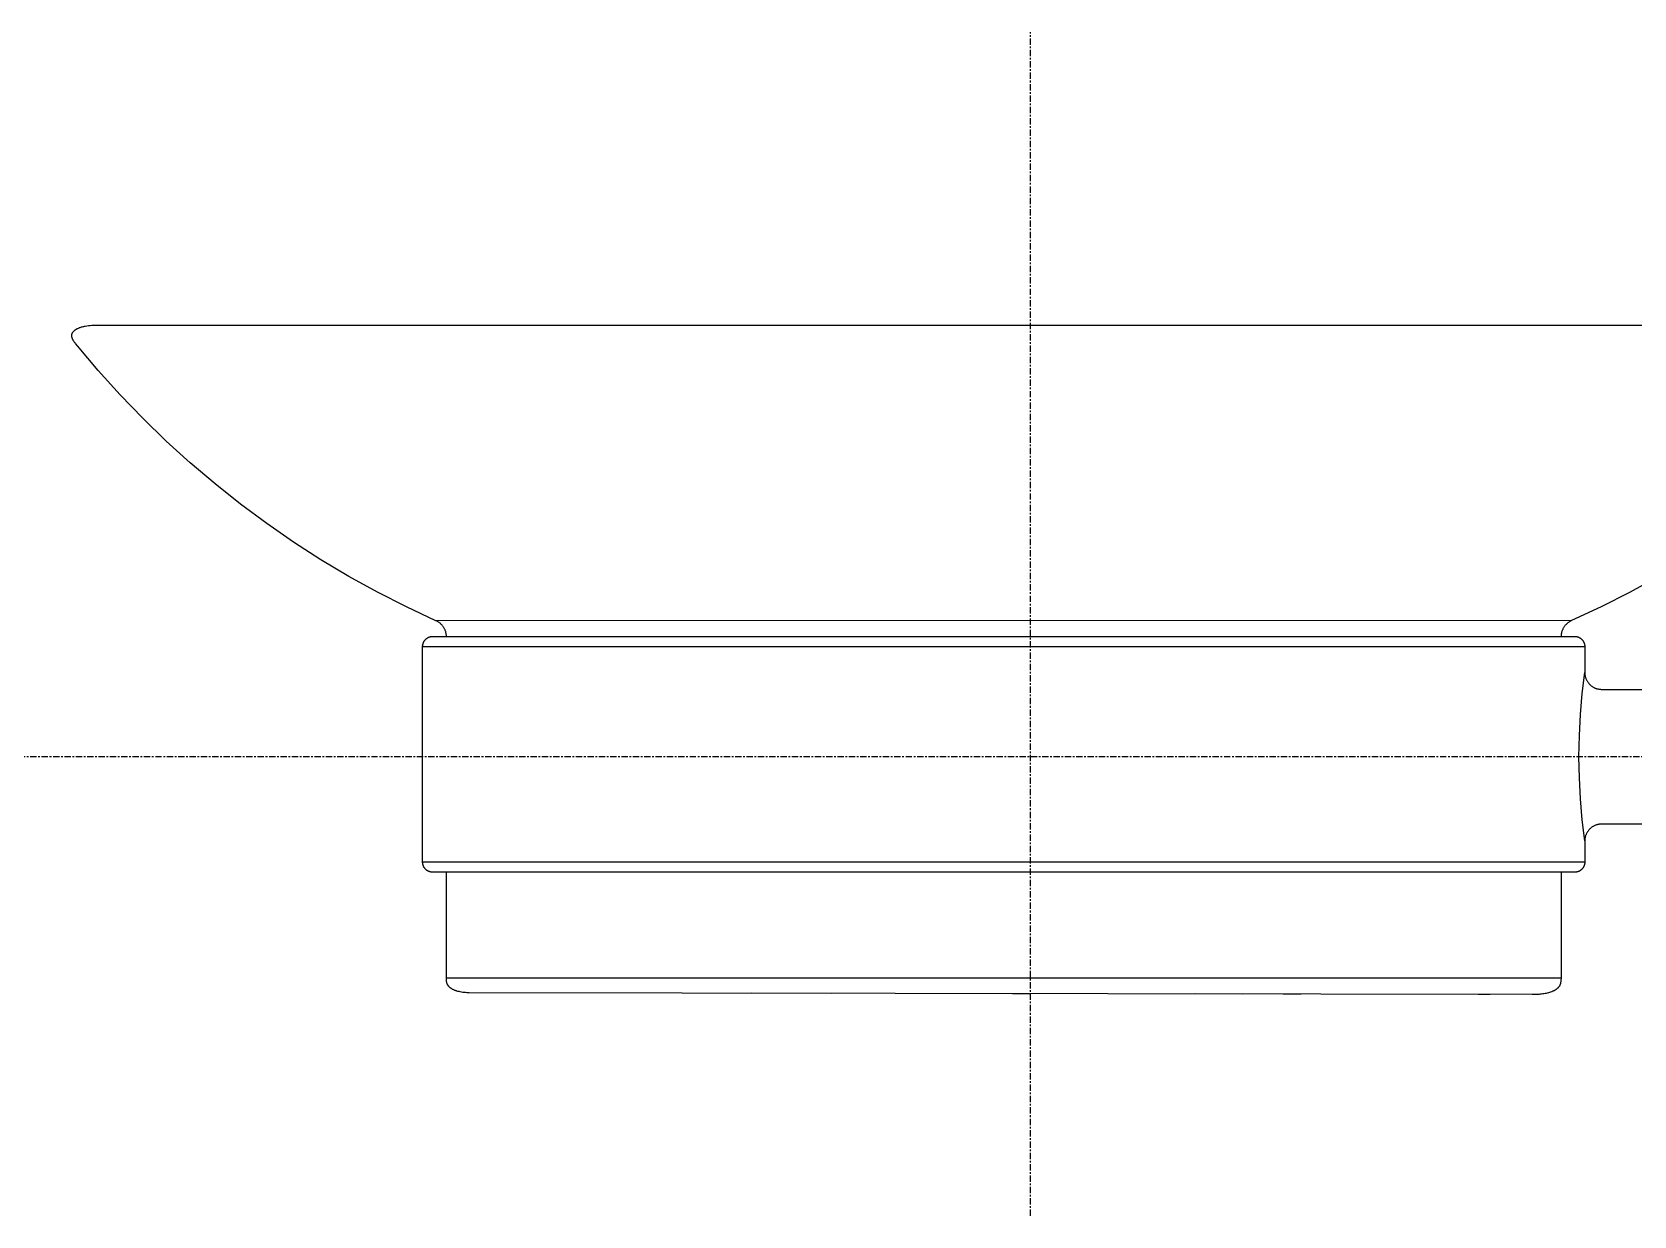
# Model space of a CAD drawing. Header units: millimetres. Extents: x 2944 to 4044, y 1234 to 2718.
# Drawn here: x 3746.3 to 3841.4, y 1448.7 to 1519 of the extents above; entities that cross this region are included whole.
import ezdxf

# ---------------------------------------------------------------- set-up
doc = ezdxf.new("R2010")
doc.units = ezdxf.units.MM
doc.linetypes.add('CENTER', pattern=[0.6, 0.375, -0.075, 0.075, -0.075])
doc.layers.add('CEN2', color=1, linetype='Continuous')
doc.layers.add('main', color=7, linetype='Continuous')

msp = doc.modelspace()

# ---------------------------------------------------------------- linework, layer by layer
at = {"layer": 'CEN2', "linetype": 'CENTER'}
for p, q in [((3805.587, 1448.71), (3805.587, 1518.996)), ((3907.218, 1475.973), (3609.245, 1475.973))]:
    msp.add_line(p, q, dxfattribs=at)
at = {"layer": 'main'}
for p, q in [((3748.658, 1500.989), (3748.659, 1501.001)), ((3748.658, 1500.977), (3748.658, 1500.989)), ((3748.658, 1500.965), (3748.658, 1500.977)), ((3748.658, 1500.953), (3748.658, 1500.965)), ((3748.659, 1500.941), (3748.658, 1500.953)), ((3748.659, 1501.007), (3748.66, 1501.012)), ((3748.659, 1501.001), (3748.659, 1501.007)), ((3748.66, 1500.929), (3748.659, 1500.941)), ((3748.66, 1501.018), (3748.661, 1501.024)), ((3748.66, 1501.012), (3748.66, 1501.018)), ((3748.662, 1500.917), (3748.66, 1500.929)), ((3748.661, 1501.024), (3748.662, 1501.03)), ((3748.662, 1501.03), (3748.663, 1501.036)), ((3748.664, 1500.905), (3748.662, 1500.917)), ((3748.663, 1501.036), (3748.664, 1501.041)), ((3748.664, 1501.041), (3748.665, 1501.047)), ((3748.666, 1500.894), (3748.664, 1500.905)), ((3748.665, 1501.047), (3748.667, 1501.053)), ((3748.668, 1500.882), (3748.666, 1500.894)), ((3748.667, 1501.053), (3748.668, 1501.058)), ((3748.668, 1501.058), (3748.671, 1501.069)), ((3748.671, 1500.87), (3748.668, 1500.882)), ((3748.671, 1501.069), (3748.675, 1501.08)), ((3748.674, 1500.859), (3748.671, 1500.87)), ((3748.677, 1500.847), (3748.674, 1500.859)), ((3748.675, 1501.08), (3748.678, 1501.091)), ((3748.678, 1501.091), (3748.683, 1501.101)), ((3748.683, 1501.101), (3748.687, 1501.112)), ((3748.687, 1501.112), (3748.692, 1501.122)), ((3748.692, 1501.122), (3748.697, 1501.133)), ((3748.697, 1501.133), (3748.702, 1501.143)), ((3748.702, 1501.143), (3748.708, 1501.153)), ((3748.708, 1501.153), (3748.714, 1501.163)), ((3748.714, 1501.163), (3748.72, 1501.172)), ((3748.72, 1501.172), (3748.727, 1501.182)), ((3748.727, 1501.182), (3748.733, 1501.191)), ((3748.733, 1501.191), (3748.74, 1501.2)), ((3748.74, 1501.2), (3748.75, 1501.212)), ((3748.75, 1501.212), (3748.759, 1501.223)), ((3748.759, 1501.223), (3748.769, 1501.234)), ((3748.769, 1501.234), (3748.779, 1501.245)), ((3748.779, 1501.245), (3748.79, 1501.255)), ((3748.79, 1501.255), (3748.801, 1501.265)), ((3748.801, 1501.265), (3748.812, 1501.275)), ((3748.812, 1501.275), (3748.823, 1501.285)), ((3748.823, 1501.285), (3748.835, 1501.294)), ((3748.835, 1501.294), (3748.846, 1501.303)), ((3748.846, 1501.303), (3748.858, 1501.312)), ((3748.858, 1501.312), (3748.87, 1501.32)), ((3748.87, 1501.32), (3748.883, 1501.329)), ((3748.883, 1501.329), (3748.895, 1501.337)), ((3748.895, 1501.337), (3748.92, 1501.352)), ((3748.92, 1501.352), (3748.937, 1501.362)), ((3748.937, 1501.362), (3748.953, 1501.371)), ((3748.953, 1501.371), (3748.986, 1501.389)), ((3748.986, 1501.389), (3749.02, 1501.405)), ((3749.02, 1501.405), (3749.054, 1501.421)), ((3749.054, 1501.421), (3749.089, 1501.435)), ((3749.089, 1501.435), (3749.124, 1501.449)), ((3749.124, 1501.449), (3749.159, 1501.461)), ((3749.159, 1501.461), (3749.194, 1501.473)), ((3749.194, 1501.473), (3749.238, 1501.487)), ((3749.238, 1501.487), (3749.281, 1501.5)), ((3749.281, 1501.5), (3749.325, 1501.511)), ((3749.325, 1501.511), (3749.369, 1501.522)), ((3749.369, 1501.522), (3749.413, 1501.532)), ((3749.413, 1501.532), (3749.458, 1501.541)), ((3749.458, 1501.541), (3749.547, 1501.557)), ((3749.547, 1501.557), (3749.647, 1501.571)), ((3749.647, 1501.571), (3749.746, 1501.582)), ((3749.746, 1501.582), (3749.847, 1501.59)), ((3749.847, 1501.59), (3749.947, 1501.594)), ((3749.947, 1501.594), (3857.311, 1501.599)), ((3748.682, 1500.833), (3748.677, 1500.847)), ((3748.686, 1500.82), (3748.682, 1500.833)), ((3748.691, 1500.806), (3748.686, 1500.82)), ((3748.696, 1500.793), (3748.691, 1500.806)), ((3748.702, 1500.78), (3748.696, 1500.793)), ((3748.708, 1500.766), (3748.702, 1500.78)), ((3748.714, 1500.753), (3748.708, 1500.766)), ((3748.72, 1500.741), (3748.714, 1500.753)), ((3748.734, 1500.715), (3748.72, 1500.741)), ((3748.748, 1500.69), (3748.734, 1500.715)), ((3748.763, 1500.665), (3748.748, 1500.69)), ((3748.778, 1500.641), (3748.763, 1500.665)), ((3748.802, 1500.606), (3748.778, 1500.641)), ((3748.827, 1500.571), (3748.802, 1500.606)), ((3748.852, 1500.537), (3748.827, 1500.571)), ((3748.879, 1500.503), (3748.852, 1500.537)), ((3748.987, 1500.372), (3748.879, 1500.503)), ((3750.233, 1498.893), (3748.987, 1500.372)), ((3751.527, 1497.457), (3750.233, 1498.893)), ((3752.869, 1496.064), (3751.527, 1497.457)), ((3754.256, 1494.717), (3752.869, 1496.064)), ((3755.687, 1493.417), (3754.256, 1494.717)), ((3757.161, 1492.166), (3755.687, 1493.417)), ((3758.675, 1490.964), (3757.161, 1492.166)), ((3760.229, 1489.813), (3758.675, 1490.964)), ((3761.82, 1488.715), (3760.229, 1489.813)), ((3763.447, 1487.67), (3761.82, 1488.715)), ((3765.107, 1486.68), (3763.447, 1487.67)), ((3766.8, 1485.746), (3765.107, 1486.68)), ((3842.872, 1486.682), (3841.18, 1485.748)), ((3768.523, 1484.869), (3766.8, 1485.746)), ((3841.18, 1485.748), (3839.458, 1484.87)), ((3770.274, 1484.049), (3768.523, 1484.869)), ((3839.458, 1484.87), (3837.707, 1484.051)), ((3837.707, 1484.051), (3770.274, 1484.049)), ((3770.308, 1484.034), (3770.275, 1484.048)), ((3770.34, 1484.017), (3770.308, 1484.034)), ((3770.372, 1484), (3770.34, 1484.017)), ((3770.403, 1483.982), (3770.372, 1484)), ((3770.433, 1483.963), (3770.403, 1483.982)), ((3770.463, 1483.942), (3770.433, 1483.963)), ((3770.492, 1483.921), (3770.463, 1483.942)), ((3770.52, 1483.899), (3770.492, 1483.921)), ((3770.547, 1483.876), (3770.52, 1483.899)), ((3770.574, 1483.851), (3770.547, 1483.876)), ((3770.6, 1483.826), (3770.574, 1483.851)), ((3770.624, 1483.8), (3770.6, 1483.826)), ((3770.648, 1483.774), (3770.624, 1483.8)), ((3770.671, 1483.746), (3770.648, 1483.774)), ((3770.694, 1483.718), (3770.671, 1483.746)), ((3837.309, 1483.747), (3837.287, 1483.718)), ((3837.332, 1483.774), (3837.309, 1483.747)), ((3837.356, 1483.801), (3837.332, 1483.774)), ((3837.38, 1483.827), (3837.356, 1483.801)), ((3837.406, 1483.852), (3837.38, 1483.827)), ((3837.433, 1483.877), (3837.406, 1483.852)), ((3837.46, 1483.9), (3837.433, 1483.877)), ((3837.488, 1483.922), (3837.46, 1483.9)), ((3837.517, 1483.944), (3837.488, 1483.922)), ((3837.547, 1483.964), (3837.517, 1483.944)), ((3837.577, 1483.983), (3837.547, 1483.964)), ((3837.608, 1484.002), (3837.577, 1483.983)), ((3837.64, 1484.019), (3837.608, 1484.002)), ((3837.672, 1484.035), (3837.64, 1484.019)), ((3837.705, 1484.05), (3837.672, 1484.035)), ((3837.707, 1484.051), (3837.707, 1484.051)), ((3769.549, 1482.779), (3769.558, 1482.798)), ((3769.558, 1482.798), (3769.569, 1482.816)), ((3769.569, 1482.816), (3769.579, 1482.834)), ((3769.579, 1482.834), (3769.591, 1482.852)), ((3769.591, 1482.852), (3769.603, 1482.869)), ((3769.603, 1482.869), (3769.615, 1482.886)), ((3769.615, 1482.886), (3769.629, 1482.902)), ((3769.629, 1482.902), (3769.642, 1482.918)), ((3769.642, 1482.918), (3769.657, 1482.933)), ((3769.657, 1482.933), (3769.671, 1482.948)), ((3769.671, 1482.948), (3769.687, 1482.962)), ((3769.687, 1482.962), (3769.702, 1482.976)), ((3769.702, 1482.976), (3769.719, 1482.989)), ((3769.719, 1482.989), (3769.735, 1483.002)), ((3769.735, 1483.002), (3769.753, 1483.014)), ((3769.753, 1483.014), (3769.77, 1483.025)), ((3769.77, 1483.025), (3769.788, 1483.036)), ((3769.788, 1483.036), (3769.806, 1483.046)), ((3769.806, 1483.046), (3769.825, 1483.056)), ((3769.825, 1483.056), (3769.844, 1483.065)), ((3769.844, 1483.065), (3769.863, 1483.073)), ((3769.863, 1483.073), (3769.883, 1483.08)), ((3769.883, 1483.08), (3769.903, 1483.087)), ((3769.903, 1483.087), (3769.923, 1483.093)), ((3769.923, 1483.093), (3769.943, 1483.099)), ((3769.943, 1483.099), (3769.963, 1483.103)), ((3769.963, 1483.103), (3769.984, 1483.107)), ((3769.984, 1483.107), (3770.005, 1483.111)), ((3770.005, 1483.111), (3770.025, 1483.113)), ((3770.025, 1483.113), (3770.046, 1483.115)), ((3770.046, 1483.115), (3770.067, 1483.116)), ((3770.067, 1483.116), (3770.088, 1483.116)), ((3770.088, 1483.116), (3803.988, 1483.116)), ((3770.715, 1483.689), (3770.694, 1483.718)), ((3770.735, 1483.659), (3770.715, 1483.689)), ((3770.754, 1483.628), (3770.735, 1483.659)), ((3770.772, 1483.597), (3770.754, 1483.628)), ((3770.789, 1483.565), (3770.772, 1483.597)), ((3770.804, 1483.533), (3770.789, 1483.565)), ((3770.819, 1483.5), (3770.804, 1483.533)), ((3770.833, 1483.467), (3770.819, 1483.5)), ((3770.845, 1483.433), (3770.833, 1483.467)), ((3770.856, 1483.399), (3770.845, 1483.433)), ((3770.866, 1483.365), (3770.856, 1483.399)), ((3770.875, 1483.33), (3770.866, 1483.365)), ((3770.883, 1483.295), (3770.875, 1483.33)), ((3770.889, 1483.259), (3770.883, 1483.295)), ((3770.895, 1483.224), (3770.889, 1483.259)), ((3770.899, 1483.188), (3770.895, 1483.224)), ((3770.901, 1483.152), (3770.899, 1483.188)), ((3770.903, 1483.116), (3770.901, 1483.152)), ((3803.988, 1483.116), (3837.888, 1483.116)), ((3837.079, 1483.152), (3837.078, 1483.116)), ((3837.082, 1483.188), (3837.079, 1483.152)), ((3837.086, 1483.224), (3837.082, 1483.188)), ((3837.091, 1483.26), (3837.086, 1483.224)), ((3837.098, 1483.295), (3837.091, 1483.26)), ((3837.105, 1483.33), (3837.098, 1483.295)), ((3837.114, 1483.365), (3837.105, 1483.33)), ((3837.124, 1483.399), (3837.114, 1483.365)), ((3837.135, 1483.434), (3837.124, 1483.399)), ((3837.148, 1483.467), (3837.135, 1483.434)), ((3837.161, 1483.501), (3837.148, 1483.467)), ((3837.176, 1483.534), (3837.161, 1483.501)), ((3837.192, 1483.566), (3837.176, 1483.534)), ((3837.208, 1483.598), (3837.192, 1483.566)), ((3837.226, 1483.629), (3837.208, 1483.598)), ((3837.245, 1483.659), (3837.226, 1483.629)), ((3837.266, 1483.689), (3837.245, 1483.659)), ((3837.287, 1483.718), (3837.266, 1483.689)), ((3837.888, 1483.116), (3837.909, 1483.116)), ((3837.909, 1483.116), (3837.929, 1483.115)), ((3837.929, 1483.115), (3837.95, 1483.113)), ((3837.95, 1483.113), (3837.97, 1483.111)), ((3837.97, 1483.111), (3837.99, 1483.108)), ((3837.99, 1483.108), (3838.01, 1483.104)), ((3838.01, 1483.104), (3838.03, 1483.099)), ((3838.03, 1483.099), (3838.05, 1483.094)), ((3838.05, 1483.094), (3838.07, 1483.088)), ((3838.07, 1483.088), (3838.089, 1483.082)), ((3838.089, 1483.082), (3838.108, 1483.075)), ((3838.108, 1483.075), (3838.127, 1483.067)), ((3838.127, 1483.067), (3838.146, 1483.058)), ((3838.146, 1483.058), (3838.164, 1483.049)), ((3838.164, 1483.049), (3838.182, 1483.039)), ((3838.182, 1483.039), (3838.2, 1483.029)), ((3838.2, 1483.029), (3838.217, 1483.018)), ((3838.217, 1483.018), (3838.234, 1483.007)), ((3838.234, 1483.007), (3838.251, 1482.994)), ((3838.251, 1482.994), (3838.267, 1482.982)), ((3838.267, 1482.982), (3838.282, 1482.969)), ((3838.282, 1482.969), (3838.298, 1482.955)), ((3838.298, 1482.955), (3838.312, 1482.941)), ((3838.312, 1482.941), (3838.327, 1482.926)), ((3838.327, 1482.926), (3838.34, 1482.911)), ((3838.34, 1482.911), (3838.354, 1482.895)), ((3838.354, 1482.895), (3838.366, 1482.879)), ((3838.366, 1482.879), (3838.378, 1482.862)), ((3838.378, 1482.862), (3838.39, 1482.845)), ((3838.39, 1482.845), (3838.401, 1482.828)), ((3838.401, 1482.828), (3838.411, 1482.81)), ((3838.411, 1482.81), (3838.421, 1482.792)), ((3838.421, 1482.792), (3838.43, 1482.774)), ((3769.488, 1482.516), (3769.489, 1482.537)), ((3769.488, 1469.716), (3769.488, 1482.516)), ((3769.488, 1482.516), (3803.988, 1482.516)), ((3769.489, 1482.537), (3769.49, 1482.558)), ((3769.49, 1482.558), (3769.491, 1482.579)), ((3769.491, 1482.579), (3769.494, 1482.6)), ((3769.494, 1482.6), (3769.497, 1482.621)), ((3769.497, 1482.621), (3769.501, 1482.641)), ((3769.501, 1482.641), (3769.506, 1482.662)), ((3769.506, 1482.662), (3769.511, 1482.682)), ((3769.511, 1482.682), (3769.518, 1482.702)), ((3769.518, 1482.702), (3769.524, 1482.722)), ((3769.524, 1482.722), (3769.532, 1482.741)), ((3769.532, 1482.741), (3769.54, 1482.76)), ((3769.54, 1482.76), (3769.549, 1482.779)), ((3803.988, 1482.516), (3838.488, 1482.516)), ((3838.43, 1482.774), (3838.438, 1482.755)), ((3838.438, 1482.755), (3838.446, 1482.737)), ((3838.446, 1482.737), (3838.454, 1482.717)), ((3838.454, 1482.717), (3838.46, 1482.698)), ((3838.46, 1482.698), (3838.466, 1482.678)), ((3838.466, 1482.678), (3838.471, 1482.658)), ((3838.471, 1482.658), (3838.476, 1482.638)), ((3838.476, 1482.638), (3838.479, 1482.618)), ((3838.479, 1482.618), (3838.483, 1482.598)), ((3838.483, 1482.598), (3838.485, 1482.578)), ((3838.485, 1482.578), (3838.487, 1482.557)), ((3838.487, 1482.557), (3838.488, 1482.537)), ((3838.488, 1482.537), (3838.488, 1482.516)), ((3838.488, 1482.516), (3838.488, 1480.973)), ((3838.338, 1479.725), (3838.488, 1480.968)), ((3838.488, 1480.968), (3838.489, 1480.934)), ((3838.489, 1480.934), (3838.491, 1480.899)), ((3838.491, 1480.899), (3838.494, 1480.864)), ((3838.494, 1480.864), (3838.498, 1480.83)), ((3838.498, 1480.83), (3838.504, 1480.795)), ((3838.504, 1480.795), (3838.511, 1480.761)), ((3838.511, 1480.761), (3838.519, 1480.727)), ((3838.519, 1480.727), (3838.528, 1480.694)), ((3838.528, 1480.694), (3838.538, 1480.66)), ((3838.538, 1480.66), (3838.549, 1480.628)), ((3838.549, 1480.628), (3838.562, 1480.595)), ((3838.562, 1480.595), (3838.576, 1480.563)), ((3838.576, 1480.563), (3838.591, 1480.532)), ((3838.591, 1480.532), (3838.606, 1480.501)), ((3838.606, 1480.501), (3838.623, 1480.47)), ((3838.623, 1480.47), (3838.641, 1480.441)), ((3838.641, 1480.441), (3838.66, 1480.411)), ((3838.66, 1480.411), (3838.681, 1480.383)), ((3838.681, 1480.383), (3838.702, 1480.355)), ((3838.702, 1480.355), (3838.724, 1480.328)), ((3838.724, 1480.328), (3838.746, 1480.302)), ((3838.746, 1480.302), (3838.77, 1480.277)), ((3838.77, 1480.277), (3838.795, 1480.252)), ((3838.795, 1480.252), (3838.82, 1480.228)), ((3838.82, 1480.228), (3838.847, 1480.206)), ((3838.847, 1480.206), (3838.874, 1480.184)), ((3838.874, 1480.184), (3838.902, 1480.163)), ((3838.902, 1480.163), (3838.93, 1480.143)), ((3838.93, 1480.143), (3838.959, 1480.124)), ((3838.959, 1480.124), (3838.989, 1480.106)), ((3838.989, 1480.106), (3839.02, 1480.089)), ((3839.02, 1480.089), (3839.051, 1480.073)), ((3839.051, 1480.073), (3839.082, 1480.059)), ((3839.082, 1480.059), (3839.114, 1480.045)), ((3839.114, 1480.045), (3839.147, 1480.033)), ((3839.147, 1480.033), (3839.18, 1480.022)), ((3839.18, 1480.022), (3839.213, 1480.011)), ((3839.213, 1480.011), (3839.247, 1480.002)), ((3839.247, 1480.002), (3839.281, 1479.995)), ((3839.281, 1479.995), (3839.315, 1479.988)), ((3839.315, 1479.988), (3839.349, 1479.983)), ((3839.349, 1479.983), (3839.384, 1479.978)), ((3839.384, 1479.978), (3839.419, 1479.975)), ((3839.419, 1479.975), (3839.453, 1479.973)), ((3839.453, 1479.973), (3839.488, 1479.973)), ((3839.488, 1479.973), (3856.068, 1479.973)), ((3838.231, 1478.477), (3838.338, 1479.725)), ((3838.166, 1477.225), (3838.231, 1478.477)), ((3838.144, 1475.973), (3838.166, 1477.225)), ((3838.166, 1474.721), (3838.144, 1475.973)), ((3838.231, 1473.47), (3838.166, 1474.721)), ((3838.338, 1472.223), (3838.231, 1473.47)), ((3838.488, 1470.979), (3838.338, 1472.223)), ((3838.576, 1471.384), (3838.563, 1471.352)), ((3838.591, 1471.415), (3838.576, 1471.384)), ((3838.607, 1471.446), (3838.591, 1471.415)), ((3838.624, 1471.477), (3838.607, 1471.446)), ((3838.642, 1471.506), (3838.624, 1471.477)), ((3838.661, 1471.535), (3838.642, 1471.506)), ((3838.681, 1471.564), (3838.661, 1471.535)), ((3838.702, 1471.591), (3838.681, 1471.564)), ((3838.724, 1471.618), (3838.702, 1471.591)), ((3838.747, 1471.645), (3838.724, 1471.618)), ((3838.771, 1471.67), (3838.747, 1471.645)), ((3838.796, 1471.694), (3838.771, 1471.67)), ((3838.821, 1471.718), (3838.796, 1471.694)), ((3838.847, 1471.741), (3838.821, 1471.718)), ((3838.874, 1471.763), (3838.847, 1471.741)), ((3838.902, 1471.783), (3838.874, 1471.763)), ((3838.931, 1471.803), (3838.902, 1471.783)), ((3838.96, 1471.822), (3838.931, 1471.803)), ((3838.99, 1471.84), (3838.96, 1471.822)), ((3839.02, 1471.857), (3838.99, 1471.84)), ((3839.051, 1471.872), (3839.02, 1471.857)), ((3839.083, 1471.887), (3839.051, 1471.872)), ((3839.115, 1471.901), (3839.083, 1471.887)), ((3839.147, 1471.913), (3839.115, 1471.901)), ((3839.18, 1471.924), (3839.147, 1471.913)), ((3839.214, 1471.934), (3839.18, 1471.924)), ((3839.247, 1471.943), (3839.214, 1471.934)), ((3839.281, 1471.951), (3839.247, 1471.943)), ((3839.315, 1471.958), (3839.281, 1471.951)), ((3839.349, 1471.963), (3839.315, 1471.958)), ((3839.384, 1471.967), (3839.349, 1471.963)), ((3839.419, 1471.97), (3839.384, 1471.967)), ((3839.453, 1471.972), (3839.419, 1471.97)), ((3839.488, 1471.973), (3839.453, 1471.972)), ((3856.068, 1471.973), (3839.488, 1471.973)), ((3838.489, 1471.014), (3838.488, 1470.979)), ((3838.488, 1470.974), (3838.488, 1470.973)), ((3838.488, 1470.973), (3838.488, 1469.716)), ((3838.491, 1471.049), (3838.489, 1471.014)), ((3838.494, 1471.083), (3838.491, 1471.049)), ((3838.498, 1471.118), (3838.494, 1471.083)), ((3838.504, 1471.152), (3838.498, 1471.118)), ((3838.511, 1471.186), (3838.504, 1471.152)), ((3838.519, 1471.22), (3838.511, 1471.186)), ((3838.528, 1471.254), (3838.519, 1471.22)), ((3838.538, 1471.287), (3838.528, 1471.254)), ((3838.55, 1471.32), (3838.538, 1471.287)), ((3838.563, 1471.352), (3838.55, 1471.32)), ((3769.489, 1469.696), (3769.488, 1469.716)), ((3803.988, 1469.716), (3769.489, 1469.716)), ((3769.49, 1469.675), (3769.489, 1469.696)), ((3769.491, 1469.655), (3769.49, 1469.675)), ((3769.494, 1469.635), (3769.491, 1469.655)), ((3769.497, 1469.614), (3769.494, 1469.635)), ((3769.501, 1469.594), (3769.497, 1469.614)), ((3769.505, 1469.574), (3769.501, 1469.594)), ((3769.51, 1469.555), (3769.505, 1469.574)), ((3769.516, 1469.535), (3769.51, 1469.555)), ((3769.523, 1469.515), (3769.516, 1469.535)), ((3769.53, 1469.496), (3769.523, 1469.515)), ((3769.538, 1469.477), (3769.53, 1469.496)), ((3769.546, 1469.459), (3769.538, 1469.477)), ((3838.488, 1469.716), (3803.988, 1469.716)), ((3838.436, 1469.472), (3838.427, 1469.453)), ((3838.444, 1469.492), (3838.436, 1469.472)), ((3838.452, 1469.511), (3838.444, 1469.492)), ((3838.459, 1469.531), (3838.452, 1469.511)), ((3838.465, 1469.551), (3838.459, 1469.531)), ((3838.47, 1469.571), (3838.465, 1469.551)), ((3838.475, 1469.592), (3838.47, 1469.571)), ((3838.479, 1469.612), (3838.475, 1469.592)), ((3838.482, 1469.633), (3838.479, 1469.612)), ((3838.485, 1469.654), (3838.482, 1469.633)), ((3838.487, 1469.675), (3838.485, 1469.654)), ((3838.488, 1469.695), (3838.487, 1469.675)), ((3838.488, 1469.716), (3838.488, 1469.695)), ((3769.555, 1469.44), (3769.546, 1469.459)), ((3769.565, 1469.422), (3769.555, 1469.44)), ((3769.576, 1469.405), (3769.565, 1469.422)), ((3769.586, 1469.387), (3769.576, 1469.405)), ((3769.598, 1469.37), (3769.586, 1469.387)), ((3769.61, 1469.354), (3769.598, 1469.37)), ((3769.623, 1469.338), (3769.61, 1469.354)), ((3769.636, 1469.322), (3769.623, 1469.338)), ((3769.65, 1469.307), (3769.636, 1469.322)), ((3769.664, 1469.292), (3769.65, 1469.307)), ((3769.679, 1469.278), (3769.664, 1469.292)), ((3769.694, 1469.264), (3769.679, 1469.278)), ((3769.71, 1469.251), (3769.694, 1469.264)), ((3769.726, 1469.238), (3769.71, 1469.251)), ((3769.742, 1469.226), (3769.726, 1469.238)), ((3769.759, 1469.215), (3769.742, 1469.226)), ((3769.776, 1469.204), (3769.759, 1469.215)), ((3769.794, 1469.193), (3769.776, 1469.204)), ((3769.812, 1469.184), (3769.794, 1469.193)), ((3769.83, 1469.175), (3769.812, 1469.184)), ((3769.849, 1469.166), (3769.83, 1469.175)), ((3769.868, 1469.158), (3769.849, 1469.166)), ((3769.887, 1469.151), (3769.868, 1469.158)), ((3769.907, 1469.145), (3769.887, 1469.151)), ((3769.926, 1469.139), (3769.907, 1469.145)), ((3769.946, 1469.133), (3769.926, 1469.139)), ((3769.966, 1469.129), (3769.946, 1469.133)), ((3769.986, 1469.125), (3769.966, 1469.129)), ((3770.006, 1469.122), (3769.986, 1469.125)), ((3770.027, 1469.12), (3770.006, 1469.122)), ((3770.047, 1469.118), (3770.027, 1469.12)), ((3770.068, 1469.117), (3770.047, 1469.118)), ((3770.088, 1469.116), (3770.068, 1469.117)), ((3803.988, 1469.116), (3770.088, 1469.116)), ((3770.903, 1462.831), (3770.903, 1469.116)), ((3837.888, 1469.116), (3803.988, 1469.116)), ((3837.077, 1469.116), (3837.077, 1462.831)), ((3837.909, 1469.117), (3837.888, 1469.116)), ((3837.93, 1469.118), (3837.909, 1469.117)), ((3837.951, 1469.12), (3837.93, 1469.118)), ((3837.972, 1469.122), (3837.951, 1469.12)), ((3837.992, 1469.126), (3837.972, 1469.122)), ((3838.013, 1469.13), (3837.992, 1469.126)), ((3838.033, 1469.134), (3838.013, 1469.13)), ((3838.054, 1469.14), (3838.033, 1469.134)), ((3838.074, 1469.146), (3838.054, 1469.14)), ((3838.093, 1469.153), (3838.074, 1469.146)), ((3838.113, 1469.16), (3838.093, 1469.153)), ((3838.132, 1469.168), (3838.113, 1469.16)), ((3838.151, 1469.177), (3838.132, 1469.168)), ((3838.17, 1469.187), (3838.151, 1469.177)), ((3838.188, 1469.197), (3838.17, 1469.187)), ((3838.206, 1469.208), (3838.188, 1469.197)), ((3838.224, 1469.219), (3838.206, 1469.208)), ((3838.241, 1469.231), (3838.224, 1469.219)), ((3838.258, 1469.244), (3838.241, 1469.231)), ((3838.274, 1469.257), (3838.258, 1469.244)), ((3838.29, 1469.271), (3838.274, 1469.257)), ((3838.305, 1469.285), (3838.29, 1469.271)), ((3838.32, 1469.3), (3838.305, 1469.285)), ((3838.334, 1469.315), (3838.32, 1469.3)), ((3838.348, 1469.331), (3838.334, 1469.315)), ((3838.361, 1469.347), (3838.348, 1469.331)), ((3838.374, 1469.364), (3838.361, 1469.347)), ((3838.386, 1469.381), (3838.374, 1469.364)), ((3838.397, 1469.398), (3838.386, 1469.381)), ((3838.408, 1469.416), (3838.397, 1469.398)), ((3838.418, 1469.435), (3838.408, 1469.416)), ((3838.427, 1469.453), (3838.418, 1469.435)), ((3837.077, 1462.831), (3770.903, 1462.831)), ((3770.903, 1462.777), (3770.903, 1462.831)), ((3837.077, 1462.831), (3837.054, 1462.538)), ((3770.904, 1462.723), (3770.903, 1462.777)), ((3770.906, 1462.696), (3770.904, 1462.723)), ((3770.908, 1462.669), (3770.906, 1462.696)), ((3770.911, 1462.643), (3770.908, 1462.669)), ((3770.912, 1462.629), (3770.911, 1462.643)), ((3770.914, 1462.616), (3770.912, 1462.629)), ((3770.918, 1462.596), (3770.914, 1462.616)), ((3770.922, 1462.576), (3770.918, 1462.596)), ((3770.927, 1462.556), (3770.922, 1462.576)), ((3770.932, 1462.537), (3770.927, 1462.556)), ((3770.935, 1462.527), (3770.932, 1462.537)), ((3770.939, 1462.517), (3770.935, 1462.527)), ((3770.942, 1462.508), (3770.939, 1462.517)), ((3770.945, 1462.498), (3770.942, 1462.508)), ((3770.949, 1462.488), (3770.945, 1462.498)), ((3770.953, 1462.479), (3770.949, 1462.488)), ((3770.957, 1462.47), (3770.953, 1462.479)), ((3770.961, 1462.46), (3770.957, 1462.47)), ((3770.966, 1462.451), (3770.961, 1462.46)), ((3770.97, 1462.442), (3770.966, 1462.451)), ((3770.975, 1462.433), (3770.97, 1462.442)), ((3770.98, 1462.424), (3770.975, 1462.433)), ((3770.986, 1462.415), (3770.98, 1462.424)), ((3770.991, 1462.406), (3770.986, 1462.415)), ((3770.997, 1462.397), (3770.991, 1462.406)), ((3771.002, 1462.388), (3770.997, 1462.397)), ((3771.008, 1462.38), (3771.002, 1462.388)), ((3771.015, 1462.371), (3771.008, 1462.38)), ((3771.021, 1462.363), (3771.015, 1462.371)), ((3771.027, 1462.355), (3771.021, 1462.363)), ((3771.034, 1462.347), (3771.027, 1462.355)), ((3771.041, 1462.339), (3771.034, 1462.347)), ((3771.047, 1462.331), (3771.041, 1462.339)), ((3771.054, 1462.323), (3771.047, 1462.331)), ((3771.062, 1462.315), (3771.054, 1462.323)), ((3771.07, 1462.307), (3771.062, 1462.315)), ((3771.079, 1462.298), (3771.07, 1462.307)), ((3771.087, 1462.29), (3771.079, 1462.298)), ((3771.104, 1462.275), (3771.087, 1462.29)), ((3771.122, 1462.26), (3771.104, 1462.275)), ((3771.14, 1462.246), (3771.122, 1462.26)), ((3771.158, 1462.232), (3771.14, 1462.246)), ((3771.177, 1462.219), (3771.158, 1462.232)), ((3771.197, 1462.206), (3771.177, 1462.219)), ((3771.221, 1462.191), (3771.197, 1462.206)), ((3771.245, 1462.177), (3771.221, 1462.191)), ((3771.27, 1462.163), (3771.245, 1462.177)), ((3771.295, 1462.15), (3771.27, 1462.163)), ((3771.321, 1462.138), (3771.295, 1462.15)), ((3771.346, 1462.126), (3771.321, 1462.138)), ((3771.372, 1462.115), (3771.346, 1462.126)), ((3771.399, 1462.104), (3771.372, 1462.115)), ((3771.43, 1462.093), (3771.399, 1462.104)), ((3771.461, 1462.082), (3771.43, 1462.093)), ((3771.492, 1462.071), (3771.461, 1462.082)), ((3771.523, 1462.061), (3771.492, 1462.071)), ((3771.586, 1462.044), (3771.523, 1462.061)), ((3771.65, 1462.028), (3771.586, 1462.044)), ((3771.725, 1462.011), (3771.65, 1462.028)), ((3771.801, 1461.997), (3771.725, 1462.011)), ((3771.877, 1461.986), (3771.801, 1461.997)), ((3771.953, 1461.976), (3771.877, 1461.986)), ((3772.03, 1461.969), (3771.953, 1461.976)), ((3772.107, 1461.963), (3772.03, 1461.969)), ((3772.183, 1461.96), (3772.107, 1461.963)), ((3772.26, 1461.958), (3772.183, 1461.96)), ((3835.471, 1461.857), (3772.26, 1461.958)), ((3793.756, 1461.922), (3789.036, 1461.929)), ((3805.587, 1461.904), (3804.516, 1461.906)), ((3818.143, 1461.884), (3815.4, 1461.889)), ((3821.654, 1461.877), (3820.574, 1461.878)), ((3832.875, 1461.861), (3832.152, 1461.862)), ((3835.696, 1461.861), (3835.621, 1461.858)), ((3835.771, 1461.866), (3835.696, 1461.861)), ((3835.845, 1461.872), (3835.771, 1461.866)), ((3835.918, 1461.879), (3835.845, 1461.872)), ((3835.99, 1461.888), (3835.918, 1461.879)), ((3836.06, 1461.899), (3835.99, 1461.888)), ((3836.13, 1461.911), (3836.06, 1461.899)), ((3836.197, 1461.924), (3836.13, 1461.911)), ((3836.263, 1461.939), (3836.197, 1461.924)), ((3836.327, 1461.956), (3836.263, 1461.939)), ((3836.389, 1461.974), (3836.327, 1461.956)), ((3836.449, 1461.993), (3836.389, 1461.974)), ((3836.506, 1462.014), (3836.449, 1461.993)), ((3836.534, 1462.024), (3836.506, 1462.014)), ((3836.561, 1462.036), (3836.534, 1462.024)), ((3836.588, 1462.047), (3836.561, 1462.036)), ((3836.613, 1462.059), (3836.588, 1462.047)), ((3836.639, 1462.071), (3836.613, 1462.059)), ((3836.663, 1462.083), (3836.639, 1462.071)), ((3836.687, 1462.096), (3836.663, 1462.083)), ((3836.71, 1462.109), (3836.687, 1462.096)), ((3836.732, 1462.123), (3836.71, 1462.109)), ((3836.754, 1462.136), (3836.732, 1462.123)), ((3836.775, 1462.15), (3836.754, 1462.136)), ((3836.795, 1462.164), (3836.775, 1462.15)), ((3836.814, 1462.179), (3836.795, 1462.164)), ((3836.833, 1462.194), (3836.814, 1462.179)), ((3836.851, 1462.209), (3836.833, 1462.194)), ((3836.868, 1462.224), (3836.851, 1462.209)), ((3836.884, 1462.24), (3836.868, 1462.224)), ((3836.9, 1462.256), (3836.884, 1462.24)), ((3836.915, 1462.272), (3836.9, 1462.256)), ((3836.929, 1462.288), (3836.915, 1462.272)), ((3836.942, 1462.305), (3836.929, 1462.288)), ((3836.955, 1462.321), (3836.942, 1462.305)), ((3836.967, 1462.338), (3836.955, 1462.321)), ((3836.978, 1462.356), (3836.967, 1462.338)), ((3836.989, 1462.373), (3836.978, 1462.356)), ((3836.999, 1462.391), (3836.989, 1462.373)), ((3837.008, 1462.409), (3836.999, 1462.391)), ((3837.016, 1462.427), (3837.008, 1462.409)), ((3837.024, 1462.445), (3837.016, 1462.427)), ((3837.031, 1462.463), (3837.024, 1462.445)), ((3837.038, 1462.482), (3837.031, 1462.463)), ((3837.044, 1462.5), (3837.038, 1462.482)), ((3837.049, 1462.519), (3837.044, 1462.5)), ((3837.054, 1462.538), (3837.049, 1462.519)), ((3835.446, 1461.856), (3835.359, 1461.857)), ((3835.546, 1461.857), (3835.471, 1461.857)), ((3835.621, 1461.858), (3835.546, 1461.857))]:
    msp.add_line(p, q, dxfattribs=at)

doc.saveas('drawing.dxf')
